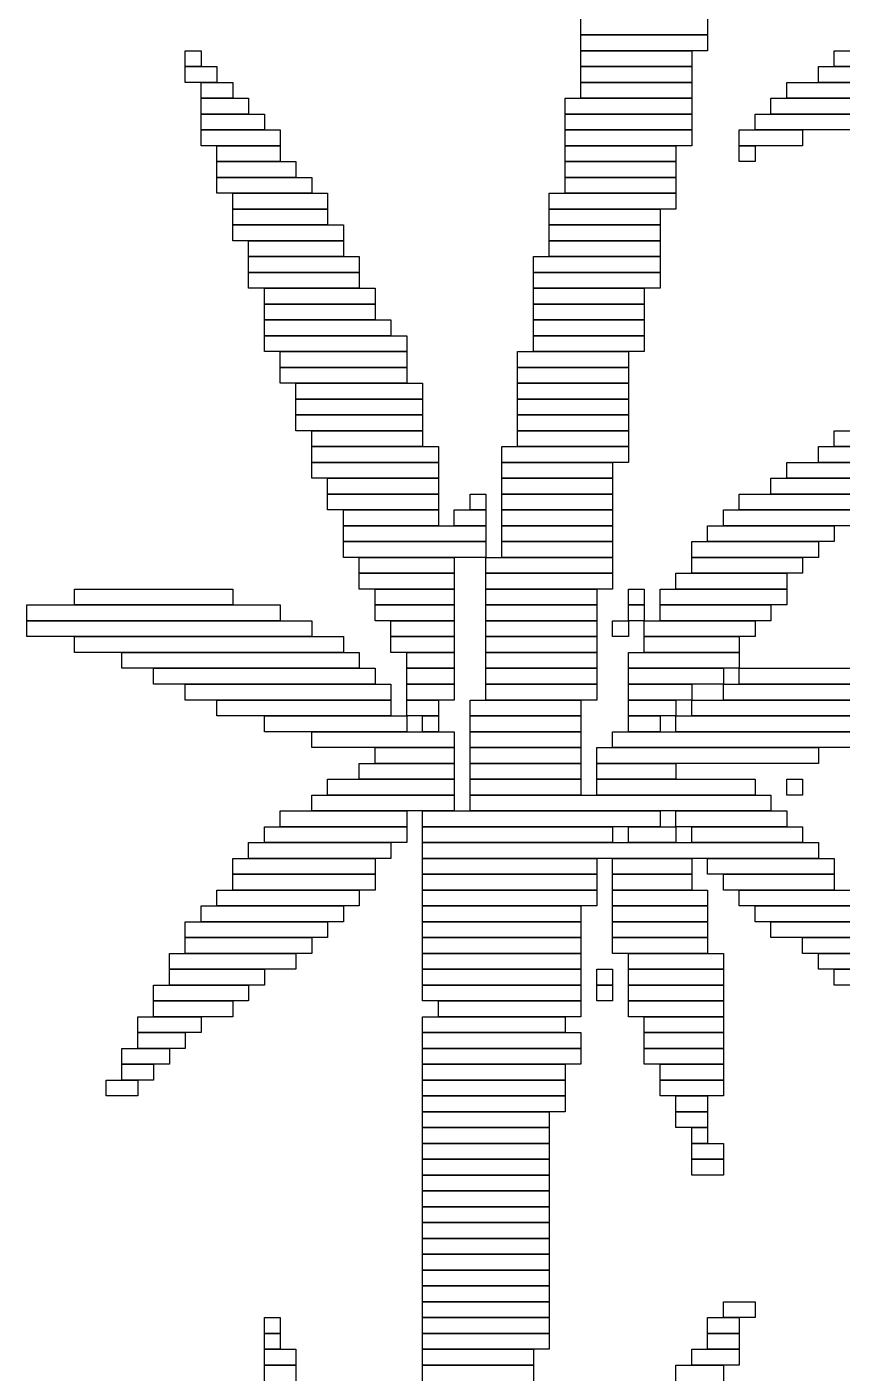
# Model space of a CAD drawing. Extents: x 39 to 985, y 65 to 958.
# Drawn here: x 41 to 92.5, y 817.5 to 902.5 of the extents above; entities that cross this region are included whole.
import ezdxf

# ---------------------------------------------------------------- set-up
doc = ezdxf.new("R2010")
doc.units = 0

msp = doc.modelspace()

# ---------------------------------------------------------------- linework, layer by layer
for p, q in [((76, 902), (76, 903)), ((84, 903), (84, 902)), ((84, 902), (76, 902)), ((76, 902), (84, 902)), ((76, 901), (76, 902)), ((84, 902), (84, 901)), ((51, 901), (52, 901)), ((51, 900), (51, 901)), ((52, 901), (52, 900)), ((84, 901), (76, 901)), ((76, 901), (83, 901)), ((76, 900), (76, 901)), ((83, 901), (83, 900)), ((92, 901), (103, 901)), ((92, 900), (92, 901)), ((52, 900), (51, 900)), ((51, 900), (53, 900)), ((51, 899), (51, 900)), ((53, 900), (53, 899)), ((83, 900), (76, 900)), ((76, 900), (83, 900)), ((76, 899), (76, 900)), ((83, 900), (83, 899)), ((91, 900), (111, 900)), ((91, 899), (91, 900)), ((103, 900), (92, 900)), ((53, 899), (51, 899)), ((52, 899), (54, 899)), ((52, 898), (52, 899)), ((54, 899), (54, 898)), ((83, 899), (76, 899)), ((76, 899), (83, 899)), ((76, 898), (76, 899)), ((83, 899), (83, 898)), ((89, 899), (110, 899)), ((89, 898), (89, 899)), ((111, 899), (91, 899)), ((54, 898), (52, 898)), ((52, 898), (55, 898)), ((52, 897), (52, 898)), ((55, 898), (55, 897)), ((75, 898), (83, 898)), ((75, 897), (75, 898)), ((83, 898), (76, 898)), ((83, 898), (83, 897)), ((88, 898), (101, 898)), ((88, 897), (88, 898)), ((110, 898), (89, 898)), ((55, 897), (52, 897)), ((52, 897), (56, 897)), ((52, 896), (52, 897)), ((56, 897), (56, 896)), ((83, 897), (75, 897)), ((75, 897), (83, 897)), ((75, 896), (75, 897)), ((83, 897), (83, 896)), ((87, 897), (100, 897)), ((87, 896), (87, 897)), ((101, 897), (88, 897)), ((56, 896), (52, 896)), ((52, 896), (57, 896)), ((52, 895), (52, 896)), ((57, 896), (57, 895)), ((83, 896), (75, 896)), ((75, 896), (83, 896)), ((75, 895), (75, 896)), ((83, 896), (83, 895)), ((86, 896), (90, 896)), ((86, 895), (86, 896)), ((100, 896), (87, 896)), ((90, 896), (90, 895)), ((57, 895), (52, 895)), ((53, 895), (57, 895)), ((53, 894), (53, 895)), ((57, 895), (57, 894)), ((83, 895), (75, 895)), ((75, 895), (82, 895)), ((75, 894), (75, 895)), ((82, 895), (82, 894)), ((90, 895), (86, 895)), ((86, 895), (87, 895)), ((86, 894), (86, 895)), ((87, 895), (87, 894)), ((57, 894), (53, 894)), ((53, 894), (58, 894)), ((53, 893), (53, 894)), ((58, 894), (58, 893)), ((82, 894), (75, 894)), ((75, 894), (82, 894)), ((75, 893), (75, 894)), ((82, 894), (82, 893)), ((87, 894), (86, 894)), ((58, 893), (53, 893)), ((53, 893), (59, 893)), ((53, 892), (53, 893)), ((59, 893), (59, 892)), ((82, 893), (75, 893)), ((75, 893), (82, 893)), ((75, 892), (75, 893)), ((82, 893), (82, 892)), ((59, 892), (53, 892)), ((54, 892), (60, 892)), ((54, 891), (54, 892)), ((60, 892), (60, 891)), ((74, 892), (82, 892)), ((74, 891), (74, 892)), ((82, 892), (75, 892)), ((82, 892), (82, 891)), ((60, 891), (54, 891)), ((54, 891), (60, 891)), ((54, 890), (54, 891)), ((60, 891), (60, 890)), ((82, 891), (74, 891)), ((74, 891), (81, 891)), ((74, 890), (74, 891)), ((81, 891), (81, 890)), ((60, 890), (54, 890)), ((54, 890), (61, 890)), ((54, 889), (54, 890)), ((61, 890), (61, 889)), ((81, 890), (74, 890)), ((74, 890), (81, 890)), ((74, 889), (74, 890)), ((81, 890), (81, 889)), ((61, 889), (54, 889)), ((55, 889), (61, 889)), ((55, 888), (55, 889)), ((61, 889), (61, 888)), ((81, 889), (74, 889)), ((74, 889), (81, 889)), ((74, 888), (74, 889)), ((81, 889), (81, 888)), ((61, 888), (55, 888)), ((55, 888), (62, 888)), ((55, 887), (55, 888)), ((62, 888), (62, 887)), ((73, 888), (81, 888)), ((73, 887), (73, 888)), ((81, 888), (74, 888)), ((81, 888), (81, 887)), ((62, 887), (55, 887)), ((55, 887), (62, 887)), ((55, 886), (55, 887)), ((62, 887), (62, 886)), ((81, 887), (73, 887)), ((73, 887), (81, 887)), ((73, 886), (73, 887)), ((81, 887), (81, 886)), ((62, 886), (55, 886)), ((56, 886), (63, 886)), ((56, 885), (56, 886)), ((63, 886), (63, 885)), ((81, 886), (73, 886)), ((73, 886), (80, 886)), ((73, 885), (73, 886)), ((80, 886), (80, 885)), ((63, 885), (56, 885)), ((56, 885), (63, 885)), ((56, 884), (56, 885)), ((63, 885), (63, 884)), ((80, 885), (73, 885)), ((73, 885), (80, 885)), ((73, 884), (73, 885)), ((80, 885), (80, 884)), ((63, 884), (56, 884)), ((56, 884), (64, 884)), ((56, 883), (56, 884)), ((64, 884), (64, 883)), ((80, 884), (73, 884)), ((73, 884), (80, 884)), ((73, 883), (73, 884)), ((80, 884), (80, 883)), ((64, 883), (56, 883)), ((56, 883), (65, 883)), ((56, 882), (56, 883)), ((65, 883), (65, 882)), ((80, 883), (73, 883)), ((73, 883), (80, 883)), ((73, 882), (73, 883)), ((80, 883), (80, 882)), ((65, 882), (56, 882)), ((57, 882), (65, 882)), ((57, 881), (57, 882)), ((65, 882), (65, 881)), ((72, 882), (79, 882)), ((72, 881), (72, 882)), ((80, 882), (73, 882)), ((79, 882), (79, 881)), ((65, 881), (57, 881)), ((57, 881), (65, 881)), ((57, 880), (57, 881)), ((65, 881), (65, 880)), ((79, 881), (72, 881)), ((72, 881), (79, 881)), ((72, 880), (72, 881)), ((79, 881), (79, 880)), ((65, 880), (57, 880)), ((58, 880), (66, 880)), ((58, 879), (58, 880)), ((66, 880), (66, 879)), ((79, 880), (72, 880)), ((72, 880), (79, 880)), ((72, 879), (72, 880)), ((79, 880), (79, 879)), ((66, 879), (58, 879)), ((58, 879), (66, 879)), ((58, 878), (58, 879)), ((66, 879), (66, 878)), ((79, 879), (72, 879)), ((72, 879), (79, 879)), ((72, 878), (72, 879)), ((79, 879), (79, 878)), ((66, 878), (58, 878)), ((58, 878), (66, 878)), ((58, 877), (58, 878)), ((66, 878), (66, 877)), ((79, 878), (72, 878)), ((72, 878), (79, 878)), ((72, 877), (72, 878)), ((79, 878), (79, 877)), ((66, 877), (58, 877)), ((59, 877), (66, 877)), ((59, 876), (59, 877)), ((66, 877), (66, 876)), ((79, 877), (72, 877)), ((72, 877), (79, 877)), ((72, 876), (72, 877)), ((79, 877), (79, 876)), ((92, 877), (96, 877)), ((92, 876), (92, 877)), ((66, 876), (59, 876)), ((59, 876), (67, 876)), ((59, 875), (59, 876)), ((67, 876), (67, 875)), ((71, 876), (79, 876)), ((71, 875), (71, 876)), ((79, 876), (72, 876)), ((79, 876), (79, 875)), ((91, 876), (96, 876)), ((91, 875), (91, 876)), ((96, 876), (92, 876)), ((67, 875), (59, 875)), ((59, 875), (67, 875)), ((59, 874), (59, 875)), ((67, 875), (67, 874)), ((79, 875), (71, 875)), ((71, 875), (78, 875)), ((71, 874), (71, 875)), ((78, 875), (78, 874)), ((89, 875), (95, 875)), ((89, 874), (89, 875)), ((96, 875), (91, 875)), ((67, 874), (59, 874)), ((60, 874), (67, 874)), ((60, 873), (60, 874)), ((67, 874), (67, 873)), ((78, 874), (71, 874)), ((71, 874), (78, 874)), ((71, 873), (71, 874)), ((78, 874), (78, 873)), ((88, 874), (94, 874)), ((88, 873), (88, 874)), ((95, 874), (89, 874)), ((67, 873), (60, 873)), ((60, 873), (67, 873)), ((60, 872), (60, 873)), ((67, 873), (67, 872)), ((69, 873), (70, 873)), ((69, 872), (69, 873)), ((70, 873), (70, 872)), ((78, 873), (71, 873)), ((71, 873), (78, 873)), ((71, 872), (71, 873)), ((78, 873), (78, 872)), ((86, 873), (93, 873)), ((86, 872), (86, 873)), ((94, 873), (88, 873)), ((67, 872), (60, 872)), ((61, 872), (67, 872)), ((61, 871), (61, 872)), ((67, 872), (67, 871)), ((68, 872), (70, 872)), ((68, 871), (68, 872)), ((70, 872), (69, 872)), ((70, 872), (70, 871)), ((78, 872), (71, 872)), ((71, 872), (78, 872)), ((71, 871), (71, 872)), ((78, 872), (78, 871)), ((85, 872), (93, 872)), ((85, 871), (85, 872)), ((93, 872), (86, 872)), ((67, 871), (61, 871)), ((61, 871), (70, 871)), ((61, 870), (61, 871)), ((70, 871), (68, 871)), ((70, 871), (70, 870)), ((78, 871), (71, 871)), ((71, 871), (78, 871)), ((71, 870), (71, 871)), ((78, 871), (78, 870)), ((84, 871), (92, 871)), ((84, 870), (84, 871)), ((93, 871), (85, 871)), ((92, 871), (92, 870)), ((70, 870), (61, 870)), ((61, 870), (70, 870)), ((61, 869), (61, 870)), ((70, 870), (70, 869)), ((78, 870), (71, 870)), ((71, 870), (78, 870)), ((71, 869), (71, 870)), ((78, 870), (78, 869)), ((83, 870), (91, 870)), ((83, 869), (83, 870)), ((92, 870), (84, 870)), ((91, 870), (91, 869)), ((70, 869), (61, 869)), ((62, 869), (68, 869)), ((62, 868), (62, 869)), ((68, 869), (68, 868)), ((70, 869), (78, 869)), ((70, 868), (70, 869)), ((78, 869), (71, 869)), ((78, 869), (78, 868)), ((91, 869), (83, 869)), ((83, 869), (90, 869)), ((83, 868), (83, 869)), ((90, 869), (90, 868)), ((68, 868), (62, 868)), ((62, 868), (68, 868)), ((62, 867), (62, 868)), ((68, 868), (68, 867)), ((78, 868), (70, 868)), ((70, 868), (78, 868)), ((70, 867), (70, 868)), ((78, 868), (78, 867)), ((82, 868), (89, 868)), ((82, 867), (82, 868)), ((90, 868), (83, 868)), ((89, 868), (89, 867)), ((44, 867), (54, 867)), ((44, 866), (44, 867)), ((54, 867), (54, 866)), ((68, 867), (62, 867)), ((63, 867), (68, 867)), ((63, 866), (63, 867)), ((68, 867), (68, 866)), ((78, 867), (70, 867)), ((70, 867), (77, 867)), ((70, 866), (70, 867)), ((77, 867), (77, 866)), ((79, 867), (80, 867)), ((79, 866), (79, 867)), ((80, 867), (80, 866)), ((81, 867), (89, 867)), ((81, 866), (81, 867)), ((89, 867), (82, 867)), ((89, 867), (89, 866)), ((41, 866), (57, 866)), ((41, 865), (41, 866)), ((54, 866), (44, 866)), ((57, 866), (57, 865)), ((68, 866), (63, 866)), ((63, 866), (68, 866)), ((63, 865), (63, 866)), ((68, 866), (68, 865)), ((77, 866), (70, 866)), ((70, 866), (77, 866)), ((70, 865), (70, 866)), ((77, 866), (77, 865)), ((80, 866), (79, 866)), ((79, 866), (80, 866)), ((79, 865), (79, 866)), ((80, 866), (80, 865)), ((89, 866), (81, 866)), ((81, 866), (88, 866)), ((81, 865), (81, 866)), ((88, 866), (88, 865)), ((57, 865), (41, 865)), ((41, 865), (59, 865)), ((41, 864), (41, 865)), ((59, 865), (59, 864)), ((68, 865), (63, 865)), ((64, 865), (68, 865)), ((64, 864), (64, 865)), ((68, 865), (68, 864)), ((77, 865), (70, 865)), ((70, 865), (77, 865)), ((70, 864), (70, 865)), ((77, 865), (77, 864)), ((78, 865), (79, 865)), ((78, 864), (78, 865)), ((80, 865), (79, 865)), ((79, 865), (79, 864)), ((80, 865), (87, 865)), ((80, 864), (80, 865)), ((88, 865), (81, 865)), ((87, 865), (87, 864)), ((59, 864), (41, 864)), ((44, 864), (61, 864)), ((44, 863), (44, 864)), ((61, 864), (61, 863)), ((68, 864), (64, 864)), ((64, 864), (68, 864)), ((64, 863), (64, 864)), ((68, 864), (68, 863)), ((77, 864), (70, 864)), ((70, 864), (77, 864)), ((70, 863), (70, 864)), ((77, 864), (77, 863)), ((79, 864), (78, 864)), ((87, 864), (80, 864)), ((80, 864), (86, 864)), ((80, 863), (80, 864)), ((86, 864), (86, 863)), ((61, 863), (44, 863)), ((47, 863), (62, 863)), ((47, 862), (47, 863)), ((62, 863), (62, 862)), ((68, 863), (64, 863)), ((65, 863), (68, 863)), ((65, 862), (65, 863)), ((68, 863), (68, 862)), ((77, 863), (70, 863)), ((70, 863), (77, 863)), ((70, 862), (70, 863)), ((77, 863), (77, 862)), ((79, 863), (86, 863)), ((79, 862), (79, 863)), ((86, 863), (80, 863)), ((86, 863), (86, 862)), ((62, 862), (47, 862)), ((49, 862), (63, 862)), ((49, 861), (49, 862)), ((63, 862), (63, 861)), ((68, 862), (65, 862)), ((65, 862), (68, 862)), ((65, 861), (65, 862)), ((68, 862), (68, 861)), ((77, 862), (70, 862)), ((70, 862), (77, 862)), ((70, 861), (70, 862)), ((77, 862), (77, 861)), ((86, 862), (79, 862)), ((79, 862), (85, 862)), ((79, 861), (79, 862)), ((85, 862), (85, 861)), ((86, 862), (96, 862)), ((86, 861), (86, 862)), ((63, 861), (49, 861)), ((51, 861), (64, 861)), ((51, 860), (51, 861)), ((64, 861), (64, 860)), ((68, 861), (65, 861)), ((65, 861), (68, 861)), ((65, 860), (65, 861)), ((68, 861), (68, 860)), ((77, 861), (70, 861)), ((70, 861), (77, 861)), ((70, 860), (70, 861)), ((77, 861), (77, 860)), ((85, 861), (79, 861)), ((79, 861), (83, 861)), ((79, 860), (79, 861)), ((83, 861), (83, 860)), ((85, 861), (97, 861)), ((85, 860), (85, 861)), ((96, 861), (86, 861)), ((64, 860), (51, 860)), ((53, 860), (64, 860)), ((53, 859), (53, 860)), ((64, 860), (64, 859)), ((68, 860), (65, 860)), ((65, 860), (67, 860)), ((65, 859), (65, 860)), ((67, 860), (67, 859)), ((69, 860), (76, 860)), ((69, 859), (69, 860)), ((77, 860), (70, 860)), ((76, 860), (76, 859)), ((83, 860), (79, 860)), ((79, 860), (82, 860)), ((79, 859), (79, 860)), ((82, 860), (82, 859)), ((83, 860), (99, 860)), ((83, 859), (83, 860)), ((97, 860), (85, 860)), ((64, 859), (53, 859)), ((56, 859), (65, 859)), ((56, 858), (56, 859)), ((67, 859), (65, 859)), ((65, 859), (65, 858)), ((66, 859), (67, 859)), ((66, 858), (66, 859)), ((67, 859), (67, 858)), ((76, 859), (69, 859)), ((69, 859), (76, 859)), ((69, 858), (69, 859)), ((76, 859), (76, 858)), ((82, 859), (79, 859)), ((79, 859), (81, 859)), ((79, 858), (79, 859)), ((81, 859), (81, 858)), ((82, 859), (99, 859)), ((82, 858), (82, 859)), ((99, 859), (83, 859)), ((65, 858), (56, 858)), ((59, 858), (68, 858)), ((59, 857), (59, 858)), ((67, 858), (66, 858)), ((68, 858), (68, 857)), ((76, 858), (69, 858)), ((69, 858), (76, 858)), ((69, 857), (69, 858)), ((76, 858), (76, 857)), ((78, 858), (94, 858)), ((78, 857), (78, 858)), ((81, 858), (79, 858)), ((99, 858), (82, 858)), ((68, 857), (59, 857)), ((63, 857), (68, 857)), ((63, 856), (63, 857)), ((68, 857), (68, 856)), ((76, 857), (69, 857)), ((69, 857), (76, 857)), ((69, 856), (69, 857)), ((76, 857), (76, 856)), ((77, 857), (91, 857)), ((77, 856), (77, 857)), ((94, 857), (78, 857)), ((91, 857), (91, 856)), ((62, 856), (68, 856)), ((62, 855), (62, 856)), ((68, 856), (63, 856)), ((68, 856), (68, 855)), ((76, 856), (69, 856)), ((69, 856), (76, 856)), ((69, 855), (69, 856)), ((76, 856), (76, 855)), ((91, 856), (77, 856)), ((77, 856), (82, 856)), ((77, 855), (77, 856)), ((82, 856), (82, 855)), ((60, 855), (68, 855)), ((60, 854), (60, 855)), ((68, 855), (62, 855)), ((68, 855), (68, 854)), ((76, 855), (69, 855)), ((69, 855), (76, 855)), ((69, 854), (69, 855)), ((76, 855), (76, 854)), ((82, 855), (77, 855)), ((77, 855), (87, 855)), ((77, 854), (77, 855)), ((87, 855), (87, 854)), ((89, 855), (90, 855)), ((89, 854), (89, 855)), ((90, 855), (90, 854)), ((59, 854), (68, 854)), ((59, 853), (59, 854)), ((68, 854), (60, 854)), ((68, 854), (68, 853)), ((76, 854), (69, 854)), ((69, 854), (88, 854)), ((69, 853), (69, 854)), ((87, 854), (77, 854)), ((88, 854), (88, 853)), ((90, 854), (89, 854)), ((57, 853), (65, 853)), ((57, 852), (57, 853)), ((68, 853), (59, 853)), ((65, 853), (65, 852)), ((66, 853), (81, 853)), ((66, 852), (66, 853)), ((88, 853), (69, 853)), ((81, 853), (81, 852)), ((82, 853), (89, 853)), ((82, 852), (82, 853)), ((89, 853), (89, 852)), ((56, 852), (65, 852)), ((56, 851), (56, 852)), ((65, 852), (57, 852)), ((65, 852), (65, 851)), ((81, 852), (66, 852)), ((66, 852), (78, 852)), ((66, 851), (66, 852)), ((78, 852), (78, 851)), ((79, 852), (82, 852)), ((79, 851), (79, 852)), ((89, 852), (82, 852)), ((82, 852), (82, 851)), ((83, 852), (90, 852)), ((83, 851), (83, 852)), ((90, 852), (90, 851)), ((55, 851), (64, 851)), ((55, 850), (55, 851)), ((65, 851), (56, 851)), ((64, 851), (64, 850)), ((78, 851), (66, 851)), ((66, 851), (91, 851)), ((66, 850), (66, 851)), ((82, 851), (79, 851)), ((90, 851), (83, 851)), ((91, 851), (91, 850)), ((54, 850), (63, 850)), ((54, 849), (54, 850)), ((64, 850), (55, 850)), ((63, 850), (63, 849)), ((91, 850), (66, 850)), ((66, 850), (77, 850)), ((66, 849), (66, 850)), ((77, 850), (77, 849)), ((78, 850), (83, 850)), ((78, 849), (78, 850)), ((83, 850), (83, 849)), ((84, 850), (92, 850)), ((84, 849), (84, 850)), ((92, 850), (92, 849)), ((63, 849), (54, 849)), ((54, 849), (63, 849)), ((54, 848), (54, 849)), ((63, 849), (63, 848)), ((77, 849), (66, 849)), ((66, 849), (77, 849)), ((66, 848), (66, 849)), ((77, 849), (77, 848)), ((83, 849), (78, 849)), ((78, 849), (83, 849)), ((78, 848), (78, 849)), ((83, 849), (83, 848)), ((92, 849), (84, 849)), ((85, 849), (92, 849)), ((85, 848), (85, 849)), ((92, 849), (92, 848)), ((53, 848), (62, 848)), ((53, 847), (53, 848)), ((63, 848), (54, 848)), ((62, 848), (62, 847)), ((77, 848), (66, 848)), ((66, 848), (77, 848)), ((66, 847), (66, 848)), ((77, 848), (77, 847)), ((83, 848), (78, 848)), ((78, 848), (84, 848)), ((78, 847), (78, 848)), ((84, 848), (84, 847)), ((92, 848), (85, 848)), ((86, 848), (93, 848)), ((86, 847), (86, 848)), ((52, 847), (61, 847)), ((52, 846), (52, 847)), ((62, 847), (53, 847)), ((61, 847), (61, 846)), ((77, 847), (66, 847)), ((66, 847), (76, 847)), ((66, 846), (66, 847)), ((76, 847), (76, 846)), ((84, 847), (78, 847)), ((78, 847), (84, 847)), ((78, 846), (78, 847)), ((84, 847), (84, 846)), ((93, 847), (86, 847)), ((87, 847), (93, 847)), ((87, 846), (87, 847)), ((51, 846), (60, 846)), ((51, 845), (51, 846)), ((61, 846), (52, 846)), ((60, 846), (60, 845)), ((76, 846), (66, 846)), ((66, 846), (76, 846)), ((66, 845), (66, 846)), ((76, 846), (76, 845)), ((84, 846), (78, 846)), ((78, 846), (84, 846)), ((78, 845), (78, 846)), ((84, 846), (84, 845)), ((93, 846), (87, 846)), ((88, 846), (93, 846)), ((88, 845), (88, 846)), ((60, 845), (51, 845)), ((51, 845), (59, 845)), ((51, 844), (51, 845)), ((59, 845), (59, 844)), ((76, 845), (66, 845)), ((66, 845), (76, 845)), ((66, 844), (66, 845)), ((76, 845), (76, 844)), ((84, 845), (78, 845)), ((78, 845), (84, 845)), ((78, 844), (78, 845)), ((84, 845), (84, 844)), ((93, 845), (88, 845)), ((90, 845), (94, 845)), ((90, 844), (90, 845)), ((50, 844), (58, 844)), ((50, 843), (50, 844)), ((59, 844), (51, 844)), ((58, 844), (58, 843)), ((76, 844), (66, 844)), ((66, 844), (76, 844)), ((66, 843), (66, 844)), ((76, 844), (76, 843)), ((84, 844), (78, 844)), ((79, 844), (85, 844)), ((79, 843), (79, 844)), ((85, 844), (85, 843)), ((94, 844), (90, 844)), ((91, 844), (94, 844)), ((91, 843), (91, 844)), ((58, 843), (50, 843)), ((50, 843), (56, 843)), ((50, 842), (50, 843)), ((56, 843), (56, 842)), ((76, 843), (66, 843)), ((66, 843), (76, 843)), ((66, 842), (66, 843)), ((76, 843), (76, 842)), ((77, 843), (78, 843)), ((77, 842), (77, 843)), ((78, 843), (78, 842)), ((85, 843), (79, 843)), ((79, 843), (85, 843)), ((79, 842), (79, 843)), ((85, 843), (85, 842)), ((94, 843), (91, 843)), ((92, 843), (94, 843)), ((92, 842), (92, 843)), ((49, 842), (55, 842)), ((49, 841), (49, 842)), ((56, 842), (50, 842)), ((55, 842), (55, 841)), ((76, 842), (66, 842)), ((66, 842), (76, 842)), ((66, 841), (66, 842)), ((76, 842), (76, 841)), ((78, 842), (77, 842)), ((77, 842), (78, 842)), ((77, 841), (77, 842)), ((78, 842), (78, 841)), ((85, 842), (79, 842)), ((79, 842), (85, 842)), ((79, 841), (79, 842)), ((85, 842), (85, 841)), ((94, 842), (92, 842)), ((55, 841), (49, 841)), ((49, 841), (54, 841)), ((49, 840), (49, 841)), ((54, 841), (54, 840)), ((76, 841), (66, 841)), ((67, 841), (76, 841)), ((67, 840), (67, 841)), ((76, 841), (76, 840)), ((78, 841), (77, 841)), ((85, 841), (79, 841)), ((79, 841), (85, 841)), ((79, 840), (79, 841)), ((85, 841), (85, 840)), ((48, 840), (52, 840)), ((48, 839), (48, 840)), ((54, 840), (49, 840)), ((52, 840), (52, 839)), ((66, 840), (75, 840)), ((66, 839), (66, 840)), ((76, 840), (67, 840)), ((75, 840), (75, 839)), ((85, 840), (79, 840)), ((80, 840), (85, 840)), ((80, 839), (80, 840)), ((85, 840), (85, 839)), ((52, 839), (48, 839)), ((48, 839), (51, 839)), ((48, 838), (48, 839)), ((51, 839), (51, 838)), ((75, 839), (66, 839)), ((66, 839), (76, 839)), ((66, 838), (66, 839)), ((76, 839), (76, 838)), ((85, 839), (80, 839)), ((80, 839), (85, 839)), ((80, 838), (80, 839)), ((85, 839), (85, 838)), ((47, 838), (50, 838)), ((47, 837), (47, 838)), ((51, 838), (48, 838)), ((50, 838), (50, 837)), ((76, 838), (66, 838)), ((66, 838), (76, 838)), ((66, 837), (66, 838)), ((76, 838), (76, 837)), ((85, 838), (80, 838)), ((80, 838), (85, 838)), ((80, 837), (80, 838)), ((85, 838), (85, 837)), ((50, 837), (47, 837)), ((47, 837), (49, 837)), ((47, 836), (47, 837)), ((49, 837), (49, 836)), ((76, 837), (66, 837)), ((66, 837), (75, 837)), ((66, 836), (66, 837)), ((75, 837), (75, 836)), ((85, 837), (80, 837)), ((81, 837), (85, 837)), ((81, 836), (81, 837)), ((85, 837), (85, 836)), ((46, 836), (48, 836)), ((46, 835), (46, 836)), ((49, 836), (47, 836)), ((48, 836), (48, 835)), ((75, 836), (66, 836)), ((66, 836), (75, 836)), ((66, 835), (66, 836)), ((75, 836), (75, 835)), ((85, 836), (81, 836)), ((81, 836), (85, 836)), ((81, 835), (81, 836)), ((85, 836), (85, 835)), ((48, 835), (46, 835)), ((75, 835), (66, 835)), ((66, 835), (75, 835)), ((66, 834), (66, 835)), ((75, 835), (75, 834)), ((85, 835), (81, 835)), ((82, 835), (84, 835)), ((82, 834), (82, 835)), ((84, 835), (84, 834)), ((75, 834), (66, 834)), ((66, 834), (74, 834)), ((66, 833), (66, 834)), ((74, 834), (74, 833)), ((84, 834), (82, 834)), ((82, 834), (84, 834)), ((82, 833), (82, 834)), ((84, 834), (84, 833)), ((74, 833), (66, 833)), ((66, 833), (74, 833)), ((66, 832), (66, 833)), ((74, 833), (74, 832)), ((84, 833), (82, 833)), ((83, 833), (84, 833)), ((83, 832), (83, 833)), ((84, 833), (84, 832)), ((74, 832), (66, 832)), ((66, 832), (74, 832)), ((66, 831), (66, 832)), ((74, 832), (74, 831)), ((84, 832), (83, 832)), ((83, 832), (85, 832)), ((83, 831), (83, 832)), ((85, 832), (85, 831)), ((74, 831), (66, 831)), ((66, 831), (74, 831)), ((66, 830), (66, 831)), ((74, 831), (74, 830)), ((85, 831), (83, 831)), ((83, 831), (85, 831)), ((83, 830), (83, 831)), ((85, 831), (85, 830)), ((74, 830), (66, 830)), ((66, 830), (74, 830)), ((66, 829), (66, 830)), ((74, 830), (74, 829)), ((85, 830), (83, 830)), ((74, 829), (66, 829)), ((66, 829), (74, 829)), ((66, 828), (66, 829)), ((74, 829), (74, 828)), ((74, 828), (66, 828)), ((66, 828), (74, 828)), ((66, 827), (66, 828)), ((74, 828), (74, 827)), ((74, 827), (66, 827)), ((66, 827), (74, 827)), ((66, 826), (66, 827)), ((74, 827), (74, 826)), ((74, 826), (66, 826)), ((66, 826), (74, 826)), ((66, 825), (66, 826)), ((74, 826), (74, 825)), ((74, 825), (66, 825)), ((66, 825), (74, 825)), ((66, 824), (66, 825)), ((74, 825), (74, 824)), ((74, 824), (66, 824)), ((66, 824), (74, 824)), ((66, 823), (66, 824)), ((74, 824), (74, 823)), ((74, 823), (66, 823)), ((66, 823), (74, 823)), ((66, 822), (66, 823)), ((74, 823), (74, 822)), ((74, 822), (66, 822)), ((66, 822), (74, 822)), ((66, 821), (66, 822)), ((74, 822), (74, 821)), ((85, 822), (87, 822)), ((85, 821), (85, 822)), ((87, 822), (87, 821)), ((56, 821), (57, 821)), ((56, 820), (56, 821)), ((57, 821), (57, 820)), ((74, 821), (66, 821)), ((66, 821), (74, 821)), ((66, 820), (66, 821)), ((74, 821), (74, 820)), ((84, 821), (86, 821)), ((84, 820), (84, 821)), ((87, 821), (85, 821)), ((86, 821), (86, 820)), ((57, 820), (56, 820)), ((56, 820), (57, 820)), ((56, 819), (56, 820)), ((57, 820), (57, 819)), ((74, 820), (66, 820)), ((66, 820), (74, 820)), ((66, 819), (66, 820)), ((74, 820), (74, 819)), ((86, 820), (84, 820)), ((84, 820), (86, 820)), ((84, 819), (84, 820)), ((86, 820), (86, 819)), ((57, 819), (56, 819)), ((56, 819), (58, 819)), ((56, 818), (56, 819)), ((58, 819), (58, 818)), ((74, 819), (66, 819)), ((66, 819), (73, 819)), ((66, 818), (66, 819)), ((73, 819), (73, 818)), ((83, 819), (86, 819)), ((83, 818), (83, 819)), ((86, 819), (84, 819)), ((86, 819), (86, 818)), ((58, 818), (56, 818)), ((56, 818), (58, 818)), ((56, 817), (56, 818)), ((58, 818), (58, 817)), ((73, 818), (66, 818)), ((66, 818), (73, 818)), ((66, 817), (66, 818)), ((73, 818), (73, 817)), ((82, 818), (85, 818)), ((82, 817), (82, 818)), ((86, 818), (83, 818)), ((85, 818), (85, 817))]:
    msp.add_line(p, q)

doc.saveas('drawing.dxf')
